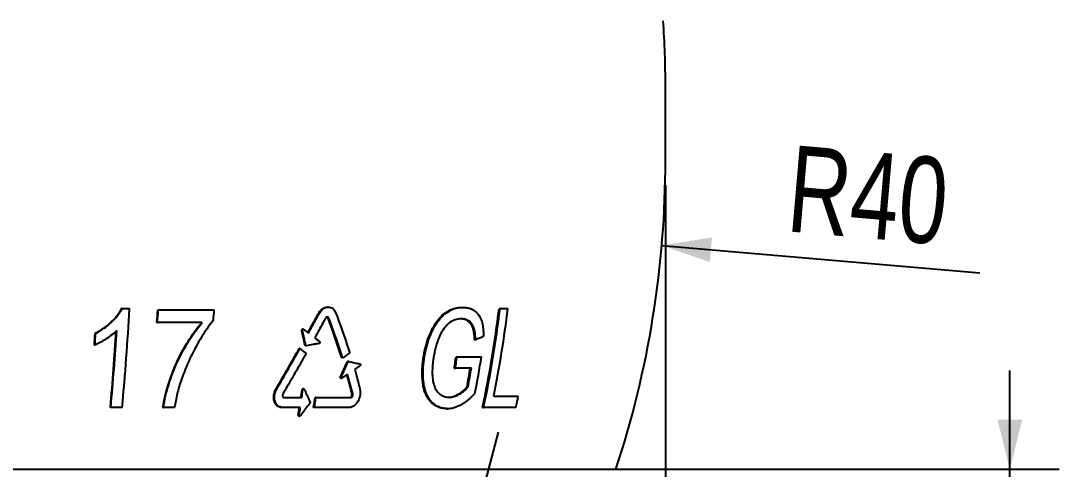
# Model space of a CAD drawing. Header units: millimetres. Extents: x 10 to 459, y 8 to 584.
# Drawn here: x 335.83 to 377.9, y 315.31 to 333.46 of the extents above; entities that cross this region are included whole.
import ezdxf

# ---------------------------------------------------------------- set-up
doc = ezdxf.new("R2010")
doc.units = ezdxf.units.MM
doc.layers.add('DIMENSIONS', color=2, linetype='Continuous')
doc.layers.add('OUTLINE', color=7, linetype='Continuous', lineweight=25)
doc.styles.add('SLDTEXTSTYLE0', font='TXT', dxfattribs={"width": 0.75})
doc.dimstyles.new('SLDDIMSTYLE0', dxfattribs={"dimtxt": 3.5, "dimasz": 2, "dimexe": 0, "dimexo": 0.0625, "dimgap": 0.875, "dimtad": 1, "dimrnd": 1e-09, "dimzin": 12, "dimdsep": 46, "dimtxsty": 'SLDTEXTSTYLE0', "dimsah": 1, "dimcen": 0.09, "dimadec": 0, "dimazin": 3, "dimtfac": 1, "dimtmove": 0, "dimatfit": 0, "dimfxl": 0, "dimfrac": 2, "dimtolj": 1, "dimtzin": 12, "dimarcsym": 0})
doc.dimstyles.new('SLDDIMSTYLE2', dxfattribs={"dimtxt": 3.5, "dimasz": 2, "dimexe": 0, "dimexo": 0.0625, "dimgap": 0.875, "dimtad": 1, "dimrnd": 1e-09, "dimzin": 12, "dimdsep": 46, "dimtxsty": 'SLDTEXTSTYLE0', "dimsah": 1, "dimcen": 0, "dimadec": 0, "dimazin": 3, "dimtfac": 1, "dimtofl": 0, "dimtmove": 0, "dimatfit": 3, "dimfxl": 0, "dimfrac": 2, "dimtolj": 1, "dimtzin": 12, "dimarcsym": 0})
doc.dimstyles.new('SLDDIMSTYLE7', dxfattribs={"dimtxt": 3.5, "dimasz": 2, "dimexe": 0, "dimexo": 0.0625, "dimgap": 0.875, "dimtad": 1, "dimrnd": 1e-09, "dimzin": 12, "dimdsep": 46, "dimtxsty": 'SLDTEXTSTYLE0', "dimsah": 1, "dimcen": 0.09, "dimadec": 0, "dimazin": 3, "dimtol": 1, "dimtp": 1.3, "dimtm": 1.3, "dimtfac": 1, "dimtofl": 0, "dimtmove": 0, "dimatfit": 3, "dimfxl": 0, "dimfrac": 2, "dimtolj": 1, "dimarcsym": 0})
doc.dimstyles.new('SLDDIMSTYLE9', dxfattribs={"dimtxt": 3.5, "dimasz": 2, "dimexe": 0, "dimexo": 0.0625, "dimgap": 0.875, "dimtad": 1, "dimrnd": 1e-09, "dimzin": 12, "dimdsep": 46, "dimtxsty": 'SLDTEXTSTYLE0', "dimsah": 1, "dimcen": 0, "dimadec": 0, "dimazin": 3, "dimtfac": 1, "dimtofl": 0, "dimtmove": 0, "dimatfit": 3, "dimfxl": 0, "dimfrac": 2, "dimtolj": 1, "dimtzin": 12, "dimarcsym": 0})

# ---------------------------------------------------------------- blocks, each defined once
blk = doc.blocks.new('_D')
at = {"layer": 'DIMENSIONS'}
for p, q in [((375.903, 315.305), (375.903, 319.305)), ((328.7, 315.305), (377.903, 315.305)), ((375.903, 311.805), (375.903, 315.305)), ((356.192, 311.805), (377.903, 311.805)), ((375.903, 311.805), (375.903, 289.839))]:
    blk.add_line(p, q, dxfattribs=at)
for points in [[(375.903, 315.305), (376.403, 317.305), (375.403, 317.305)], [(375.903, 311.805), (375.403, 309.805), (376.403, 309.805)]]:
    blk.add_solid(points, dxfattribs=at)
at = {"layer": 'DIMENSIONS', "char_height": 3.5, "attachment_point": 1, "rotation": 90, "style": 'SLDTEXTSTYLE0'}
for s, insert in [('Push', (371.392, 299.203)), ('3,5', (371.392, 291.426))]:
    blk.add_mtext(s, dxfattribs=dict(at, insert=insert))
blk = doc.blocks.new('_D_2')
at = {"layer": 'DIMENSIONS'}
for q in [(355.192, 316.805), (350.277, 298.462)]:
    blk.add_line((353.898, 311.976), q, dxfattribs=at)
blk.add_arc((355.192, 316.805), 5, 233.1986, 244.1797, dxfattribs=at)
blk.add_solid([(353.898, 311.976), (352.898, 310.173), (353.864, 309.914)], dxfattribs=at)
at = {"layer": 'DIMENSIONS', "char_height": 3.5, "attachment_point": 1, "rotation": 75, "style": 'SLDTEXTSTYLE0'}
for s, insert in [('5', (347.108, 303.884)), ('R', (346.375, 301.151))]:
    blk.add_mtext(s, dxfattribs=dict(at, insert=insert))
blk = doc.blocks.new('_D_9')
at = {"layer": 'DIMENSIONS'}
for p, q in [((293.45, 326.805), (293.45, 269.305)), ((361.95, 326.805), (361.95, 269.305)), ((361.95, 271.305), (293.45, 271.305))]:
    blk.add_line(p, q, dxfattribs=at)
for points in [[(293.45, 271.305), (295.45, 270.805), (295.45, 271.805)], [(361.95, 271.305), (359.95, 271.805), (359.95, 270.805)]]:
    blk.add_solid(points, dxfattribs=at)
at = {"layer": 'DIMENSIONS', "attachment_point": 1, "style": 'SLDTEXTSTYLE0'}
for s, insert, char_height in [('%%c', (315.932, 275.817), 3.5), ('68,5', (321.205, 275.817), 3.5), ('±1,30', (331.54, 274.806), 2.5)]:
    blk.add_mtext(s, dxfattribs=dict(at, insert=insert, char_height=char_height))
blk = doc.blocks.new('_D_16')
at = {"layer": 'DIMENSIONS'}
blk.add_line((361.802, 324.363), (374.692, 323.249), dxfattribs=at)
blk.add_solid([(361.802, 324.363), (363.751, 323.693), (363.837, 324.689)], dxfattribs=at)
at = {"layer": 'DIMENSIONS', "insert": (367.104, 328.429), "char_height": 3.5, "attachment_point": 1, "rotation": 355.0632, "style": 'SLDTEXTSTYLE0'}
blk.add_mtext('R40', dxfattribs=at)
blk = doc.blocks.new('_D_17')
at = {"layer": 'DIMENSIONS'}
blk.add_line((361.779, 334.497), (372.903, 335.528), dxfattribs=at)
blk.add_arc((321.95, 330.805), 40, 5.237, 8.1583, dxfattribs=at)
blk.add_solid([(361.779, 334.497), (363.817, 334.184), (363.725, 335.18)], dxfattribs=at)
at = {"layer": 'DIMENSIONS', "insert": (364.515, 339.277), "char_height": 3.5, "attachment_point": 1, "rotation": 5.2959, "style": 'SLDTEXTSTYLE0'}
blk.add_mtext('R40', dxfattribs=at)

msp = doc.modelspace()

# ---------------------------------------------------------------- linework, layer by layer
at = {"layer": 'OUTLINE'}
for p, q in [((361.95, 327.805), (361.95, 330.805)), ((348.292, 321.868), (348.26, 321.868)), ((353.705, 321.856), (353.744, 321.856)), ((339.941, 321.805), (339.922, 321.805)), ((339.941, 321.805), (340.243, 321.805)), ((341.383, 321.754), (341.403, 321.754)), ((341.403, 321.754), (343.671, 321.754)), ((348.315, 321.42), (348.284, 321.42)), ((355.209, 321.805), (355.251, 321.805)), ((355.251, 321.805), (355.57, 321.805)), ((341.35, 321.241), (341.37, 321.241)), ((343.186, 321.241), (341.37, 321.241)), ((338.865, 320.805), (338.848, 320.805)), ((347.246, 320.923), (347.216, 320.923)), ((347.279, 320.979), (347.25, 320.979)), ((338.836, 320.332), (338.819, 320.332)), ((347.142, 320.189), (347.113, 320.189)), ((347.38, 320.328), (347.35, 320.328)), ((347.411, 320.304), (347.381, 320.304)), ((354.219, 320.548), (354.259, 320.548)), ((348.878, 319.808), (348.845, 319.808)), ((352.14, 319.786), (352.177, 319.786)), ((353.469, 319.856), (353.508, 319.856)), ((353.508, 319.856), (354.498, 319.856)), ((349.087, 319.639), (349.054, 319.639)), ((349.111, 319.662), (349.078, 319.662)), ((349.107, 319.663), (349.089, 319.663)), ((349.122, 319.663), (349.113, 319.663)), ((353.394, 319.395), (353.434, 319.395)), ((354.088, 319.395), (353.434, 319.395)), ((348.819, 319.044), (348.786, 319.044)), ((348.804, 318.988), (348.837, 318.988)), ((347.261, 318.514), (347.231, 318.514)), ((347.299, 318.554), (347.268, 318.554)), ((353.913, 318.637), (353.954, 318.637)), ((346.501, 318.205), (347.217, 318.205)), ((347.79, 318.205), (347.759, 318.205)), ((347.79, 318.205), (349.202, 318.205)), ((354.993, 318.267), (355.989, 318.267)), ((339.482, 317.805), (339.463, 317.805)), ((339.941, 317.805), (339.482, 317.805)), ((341.593, 317.805), (341.614, 317.805)), ((342.06, 317.805), (341.614, 317.805)), ((346.444, 317.805), (346.415, 317.805)), ((347.158, 317.805), (346.444, 317.805)), ((347.729, 317.805), (347.697, 317.805)), ((349.136, 317.805), (347.729, 317.805)), ((353.087, 317.754), (353.127, 317.754)), ((354.544, 317.805), (354.586, 317.805)), ((355.89, 317.805), (354.586, 317.805)), ((347.11, 317.496), (347.08, 317.496)), ((347.104, 317.456), (347.135, 317.456))]:
    msp.add_line(p, q, dxfattribs=at)
for centre, radius, start, end in [((321.95, 330.805), 40, 0, 3.8049), ((321.95, 327.805), 40, 341.79, 0), ((237.938, 327.533), 102.465, 354.55244, 356.79567), ((245.86, 327.674), 95.707, 356.1461, 356.45374), ((245.992, 327.659), 95.594, 356.15069, 356.45869), ((261.272, 327.698), 82.613, 355.58503, 355.87369), ((307.433, 327.698), 48.138, 348.1402, 352.968), ((307.411, 327.699), 48.202, 348.1556, 352.9769), ((308.186, 327.712), 47.75, 348.5914, 352.8943), ((223.398, 327.607), 115.651, 356.3937, 356.62836), ((223.215, 327.61), 115.85, 356.3984, 356.63266), ((234.3, 327.478), 105.607, 354.74489, 356.43182), ((234.159, 327.479), 105.766, 354.75189, 356.44549), ((303.318, 327.69), 50.759, 350.5946, 351.1223), ((303.358, 327.679), 50.757, 350.6064, 351.1341), ((306.311, 327.66), 48.815, 349.0365, 350.8009), ((305.508, 327.64), 49.235, 349.4632, 350.3591), ((305.468, 327.643), 49.315, 349.4769, 350.3714), ((284.038, 327.403), 63.815, 351.71337, 351.99343), ((283.688, 327.445), 64.198, 351.7247, 352.00309), ((286.085, 327.45), 62.363, 351.10281, 351.4746), ((286.267, 327.415), 62.208, 351.11382, 351.48653), ((311.045, 327.673), 45.918, 347.5907, 348.1797), ((283.71, 327.452), 64.146, 351.07176, 351.35084), ((283.637, 327.454), 64.25, 351.0838, 351.36243)]:
    msp.add_arc(centre, radius, start, end, dxfattribs=at)
for points, knots in [([(347.897, 321.614), (347.911, 321.638), (347.939, 321.686), (347.991, 321.747), (348.05, 321.797), (348.113, 321.836), (348.179, 321.859), (348.229, 321.869), (348.256, 321.867), (348.26, 321.867)], [0, 0, 0, 0, 0.161568, 0.323006, 0.484833, 0.64665, 0.806141, 0.965681, 1, 1, 1, 1]), ([(347.927, 321.614), (347.968, 321.689), (348.022, 321.753), (348.146, 321.841), (348.216, 321.866), (348.354, 321.869), (348.42, 321.847), (348.53, 321.763), (348.573, 321.7), (348.601, 321.627)], [0, 0, 0, 0, 0.25, 0.25, 0.5, 0.5, 0.75, 0.75, 1, 1, 1, 1]), ([(352.14, 319.786), (352.162, 319.919), (352.186, 320.051), (352.249, 320.311), (352.287, 320.439), (352.376, 320.692), (352.427, 320.817), (352.541, 321.055), (352.605, 321.167), (352.75, 321.371), (352.828, 321.461), (352.994, 321.611), (353.083, 321.673), (353.26, 321.768), (353.349, 321.802), (353.529, 321.846), (353.618, 321.854), (353.705, 321.856)], [0, 0, 0, 0, 0.125, 0.125, 0.25, 0.25, 0.375, 0.375, 0.5, 0.5, 0.625, 0.625, 0.75, 0.75, 0.875, 0.875, 1, 1, 1, 1]), ([(352.177, 319.786), (352.199, 319.919), (352.223, 320.051), (352.287, 320.311), (352.324, 320.44), (352.413, 320.692), (352.465, 320.818), (352.579, 321.055), (352.643, 321.168), (352.788, 321.372), (352.866, 321.461), (353.032, 321.611), (353.121, 321.673), (353.299, 321.768), (353.388, 321.802), (353.568, 321.847), (353.657, 321.854), (353.744, 321.856)], [0, 0, 0, 0, 0.125, 0.125, 0.25, 0.25, 0.375, 0.375, 0.5, 0.5, 0.625, 0.625, 0.75, 0.75, 0.875, 0.875, 1, 1, 1, 1]), ([(353.744, 321.856), (353.802, 321.854), (353.86, 321.852), (353.971, 321.832), (354.025, 321.815), (354.182, 321.748), (354.28, 321.677), (354.402, 321.527), (354.438, 321.467), (354.496, 321.334), (354.519, 321.261), (354.553, 321.103), (354.565, 321.021), (354.581, 320.852), (354.583, 320.765), (354.585, 320.678)], [0, 0, 0, 0, 0.125, 0.125, 0.25, 0.25, 0.5, 0.5, 0.625, 0.625, 0.75, 0.75, 0.875, 0.875, 1, 1, 1, 1]), ([(338.848, 320.805), (338.925, 320.847), (339.08, 320.932), (339.289, 321.079), (339.476, 321.237), (339.643, 321.404), (339.772, 321.558), (339.863, 321.696), (339.902, 321.769), (339.922, 321.805)], [0, 0, 0, 0, 0.179173, 0.359526, 0.515317, 0.672286, 0.834509, 0.917217, 1, 1, 1, 1]), ([(338.865, 320.805), (338.942, 320.847), (339.098, 320.932), (339.306, 321.079), (339.494, 321.237), (339.661, 321.404), (339.79, 321.558), (339.881, 321.696), (339.921, 321.769), (339.941, 321.805)], [0, 0, 0, 0, 0.179371, 0.359905, 0.51561, 0.672493, 0.834621, 0.917259, 1, 1, 1, 1]), ([(347.473, 320.838), (347.543, 320.964), (347.649, 321.157), (347.79, 321.416), (347.861, 321.548), (347.897, 321.614)], [0, 0, 0, 0, 0.489581, 0.744784, 1, 1, 1, 1]), ([(347.494, 320.821), (347.567, 320.953), (347.64, 321.086), (347.712, 321.218), (347.748, 321.284), (347.784, 321.35), (347.82, 321.416), (347.855, 321.482), (347.891, 321.548), (347.927, 321.614)], [0, 0, 0, 0, 0.0004580523, 0.0004580523, 0.0004580523, 0.0006871061, 0.0006871061, 0.0006871061, 0.0009161683, 0.0009161683, 0.0009161683, 0.0009161683]), ([(348.181, 321.418), (348.146, 321.352), (348.11, 321.285), (348.074, 321.219), (348.02, 321.12), (347.966, 321.021), (347.912, 320.922), (347.858, 320.823), (347.803, 320.724), (347.749, 320.625)], [0.0000000096, 0.0000000096, 0.0000000096, 0.0000000096, 0.0002291198, 0.0002291198, 0.0002291198, 0.0005728289, 0.0005728289, 0.0005728289, 0.0009165668, 0.0009165668, 0.0009165668, 0.0009165668]), ([(348.315, 321.42), (348.311, 321.43), (348.305, 321.439), (348.299, 321.447), (348.292, 321.454), (348.284, 321.46), (348.275, 321.464), (348.267, 321.467), (348.259, 321.468), (348.25, 321.468), (348.242, 321.467), (348.233, 321.465), (348.225, 321.461), (348.217, 321.457), (348.209, 321.452), (348.202, 321.445), (348.195, 321.438), (348.189, 321.43), (348.183, 321.421), (348.183, 321.42), (348.182, 321.419), (348.181, 321.418)], [0, 0, 0, 0, 0.000035846, 0.000035846, 0.000035846, 0.0000719573, 0.0000719573, 0.0000719573, 0.0001041789, 0.0001041789, 0.0001041789, 0.0001353844, 0.0001353844, 0.0001353844, 0.0001666568, 0.0001666568, 0.0001666568, 0.0001989505, 0.0001989505, 0.0001989505, 0.0002028098, 0.0002028098, 0.0002028098, 0.0002028098]), ([(348.284, 321.42), (348.279, 321.429), (348.269, 321.448), (348.252, 321.463), (348.24, 321.464), (348.238, 321.465)], [0, 0, 0, 0, 0.449991, 0.902032, 1, 1, 1, 1]), ([(348.601, 321.627), (348.65, 321.492), (348.699, 321.358), (348.748, 321.223), (348.82, 321.022), (348.891, 320.82), (348.96, 320.619), (349.029, 320.417), (349.096, 320.216), (349.162, 320.015)], [0, 0, 0, 0, 0.000473443, 0.000473443, 0.000473443, 0.001183871, 0.001183871, 0.001183871, 0.001894557, 0.001894557, 0.001894557, 0.001894557]), ([(341.593, 317.805), (341.635, 318.119), (341.712, 318.425), (341.856, 318.88), (341.906, 319.031), (342.02, 319.331), (342.083, 319.48), (342.283, 319.917), (342.435, 320.197), (342.77, 320.739), (342.957, 321), (343.163, 321.241)], [0, 0, 0, 0, 0.25, 0.25, 0.375, 0.375, 0.5, 0.5, 0.75, 0.75, 1, 1, 1, 1]), ([(341.614, 317.805), (341.657, 318.119), (341.734, 318.425), (341.877, 318.88), (341.928, 319.031), (342.042, 319.331), (342.105, 319.48), (342.305, 319.918), (342.458, 320.198), (342.793, 320.74), (342.98, 321.001), (343.186, 321.241)], [0, 0, 0, 0, 0.25, 0.25, 0.375, 0.375, 0.5, 0.5, 0.75, 0.75, 1, 1, 1, 1]), ([(343.64, 321.339), (343.567, 321.25), (343.496, 321.159), (343.362, 320.972), (343.298, 320.876), (343.111, 320.582), (342.995, 320.38), (342.775, 319.969), (342.674, 319.758), (342.534, 319.438), (342.489, 319.33), (342.406, 319.112), (342.368, 319.002), (342.329, 318.892)], [0, 0, 0, 0, 0.125, 0.125, 0.25, 0.25, 0.5, 0.5, 0.75, 0.75, 0.875, 0.875, 1, 1, 1, 1]), ([(353.682, 321.395), (353.597, 321.392), (353.512, 321.383), (353.34, 321.325), (353.252, 321.274), (353.086, 321.139), (353.008, 321.049), (352.907, 320.894), (352.876, 320.84), (352.816, 320.726), (352.79, 320.665), (352.764, 320.605)], [0, 0, 0, 0, 0.25, 0.25, 0.5, 0.5, 0.75, 0.75, 0.875, 0.875, 1, 1, 1, 1]), ([(354.219, 320.548), (354.216, 320.618), (354.208, 320.758), (354.181, 320.935), (354.137, 321.071), (354.086, 321.169), (354.021, 321.247), (353.943, 321.311), (353.852, 321.36), (353.757, 321.388), (353.692, 321.392), (353.664, 321.393)], [0, 0, 0, 0, 0.149971, 0.299344, 0.395432, 0.491433, 0.586914, 0.682545, 0.796241, 0.909913, 1, 1, 1, 1]), ([(354.259, 320.548), (354.254, 320.668), (354.247, 320.787), (354.214, 320.953), (354.2, 321.007), (354.162, 321.103), (354.138, 321.146), (354.056, 321.258), (353.989, 321.31), (353.88, 321.362), (353.842, 321.375), (353.764, 321.391), (353.723, 321.393), (353.682, 321.395)], [0, 0, 0, 0, 0.25, 0.25, 0.375, 0.375, 0.5, 0.5, 0.75, 0.75, 0.875, 0.875, 1, 1, 1, 1]), ([(339.721, 320.922), (339.65, 320.856), (339.508, 320.723), (339.279, 320.57), (339.058, 320.434), (338.91, 320.366), (338.836, 320.332)], [0, 0, 0, 0, 0.27043, 0.540783, 0.769632, 1, 1, 1, 1]), ([(347.216, 320.923), (347.216, 320.928), (347.215, 320.937), (347.218, 320.951), (347.224, 320.964), (347.233, 320.973), (347.242, 320.978), (347.248, 320.978), (347.25, 320.978)], [0, 0, 0, 0, 0.212053, 0.378377, 0.545565, 0.750313, 0.903408, 1, 1, 1, 1]), ([(347.35, 320.328), (347.329, 320.427), (347.296, 320.576), (347.251, 320.774), (347.228, 320.873), (347.216, 320.923)], [0, 0, 0, 0, 0.50001, 0.749991, 1, 1, 1, 1]), ([(347.246, 320.923), (347.245, 320.928), (347.244, 320.937), (347.247, 320.951), (347.254, 320.963), (347.263, 320.973), (347.273, 320.978), (347.284, 320.979), (347.291, 320.976), (347.295, 320.974), (347.296, 320.973)], [0, 0, 0, 0, 0.163939, 0.292505, 0.421456, 0.579782, 0.698533, 0.817569, 0.967909, 1, 1, 1, 1]), ([(347.38, 320.328), (347.358, 320.427), (347.325, 320.576), (347.28, 320.774), (347.257, 320.873), (347.246, 320.923)], [0, 0, 0, 0, 0.500009, 0.74999, 1, 1, 1, 1]), ([(347.296, 320.973), (347.313, 320.96), (347.33, 320.948), (347.346, 320.935), (347.363, 320.922), (347.38, 320.909), (347.397, 320.897), (347.429, 320.871), (347.462, 320.846), (347.494, 320.821)], [0, 0, 0, 0, 0.0000771956, 0.0000771956, 0.0000771956, 0.0001543912, 0.0001543912, 0.0001543912, 0.0003053196, 0.0003053196, 0.0003053196, 0.0003053196]), ([(347.749, 320.625), (347.765, 320.612), (347.781, 320.599), (347.798, 320.586), (347.814, 320.574), (347.831, 320.561), (347.847, 320.548), (347.879, 320.523), (347.911, 320.498), (347.942, 320.473)], [0, 0, 0, 0, 0.0000771956, 0.0000771956, 0.0000771956, 0.0001543912, 0.0001543912, 0.0001543912, 0.0003050209, 0.0003050209, 0.0003050209, 0.0003050209]), ([(352.764, 320.605), (352.74, 320.541), (352.716, 320.476), (352.672, 320.345), (352.653, 320.279), (352.618, 320.145), (352.602, 320.077), (352.575, 319.942), (352.564, 319.875), (352.552, 319.807)], [0, 0, 0, 0, 0.25, 0.25, 0.5, 0.5, 0.75, 0.75, 1, 1, 1, 1]), ([(354.585, 320.678), (354.558, 320.667), (354.503, 320.645), (354.394, 320.601), (354.313, 320.569), (354.259, 320.548)], [0, 0, 0, 0, 0.254845, 0.509686, 1, 1, 1, 1]), ([(347.142, 320.189), (347.164, 320.172), (347.185, 320.155), (347.207, 320.139), (347.228, 320.122), (347.25, 320.106), (347.271, 320.089), (347.313, 320.057), (347.354, 320.024), (347.396, 319.992)], [0, 0, 0, 0, 0.0001000011, 0.0001000011, 0.0001000011, 0.0002000022, 0.0002000022, 0.0002000022, 0.0003945932, 0.0003945932, 0.0003945932, 0.0003945932]), ([(347.381, 320.304), (347.377, 320.304), (347.369, 320.304), (347.359, 320.309), (347.353, 320.318), (347.351, 320.324), (347.35, 320.328)], [0, 0, 0, 0, 0.3270569, 0.5515796, 0.7760922, 1, 1, 1, 1]), ([(347.411, 320.304), (347.407, 320.304), (347.399, 320.304), (347.389, 320.309), (347.383, 320.318), (347.381, 320.324), (347.38, 320.328)], [0, 0, 0, 0, 0.3266976, 0.5515125, 0.7761944, 1, 1, 1, 1]), ([(347.923, 320.399), (347.88, 320.391), (347.793, 320.374), (347.623, 320.343), (347.495, 320.319), (347.411, 320.304)], [0, 0, 0, 0, 0.255576, 0.511162, 1, 1, 1, 1]), ([(347.942, 320.473), (347.946, 320.47), (347.949, 320.466), (347.951, 320.461), (347.953, 320.458), (347.954, 320.454), (347.955, 320.45), (347.955, 320.446), (347.955, 320.442), (347.954, 320.438), (347.954, 320.433), (347.952, 320.427), (347.95, 320.422), (347.949, 320.418), (347.947, 320.415), (347.944, 320.412), (347.942, 320.409), (347.939, 320.406), (347.936, 320.404), (347.932, 320.401), (347.928, 320.4), (347.923, 320.399)], [0, 0, 0, 0, 0.00001716277, 0.00001716277, 0.00001716277, 0.00002978621, 0.00002978621, 0.00002978621, 0.00004240623, 0.00004240623, 0.00004240623, 0.00005897311, 0.00005897311, 0.00005897311, 0.00007099965, 0.00007099965, 0.00007099965, 0.00008304843, 0.00008304843, 0.00008304843, 0.00009890182, 0.00009890182, 0.00009890182, 0.00009890182]), ([(347.396, 319.992), (347.319, 319.855), (347.241, 319.718), (347.164, 319.582), (347.047, 319.376), (346.929, 319.171), (346.811, 318.967), (346.693, 318.762), (346.573, 318.557), (346.453, 318.352)], [0, 0, 0, 0, 0.000475883, 0.000475883, 0.000475883, 0.001189978, 0.001189978, 0.001189978, 0.001904339, 0.001904339, 0.001904339, 0.001904339]), ([(349.162, 320.015), (349.138, 319.997), (349.114, 319.98), (349.09, 319.962), (349.066, 319.945), (349.042, 319.927), (349.018, 319.91), (348.971, 319.876), (348.924, 319.842), (348.878, 319.808)], [0, 0, 0, 0, 0.000100001, 0.000100001, 0.000100001, 0.000200002, 0.000200002, 0.000200002, 0.0003948336, 0.0003948336, 0.0003948336, 0.0003948336]), ([(353.087, 317.754), (353.027, 317.758), (352.908, 317.767), (352.737, 317.818), (352.594, 317.896), (352.478, 317.992), (352.385, 318.093), (352.303, 318.212), (352.235, 318.35), (352.181, 318.504), (352.137, 318.684), (352.107, 318.891), (352.093, 319.123), (352.095, 319.352), (352.112, 319.574), (352.131, 319.715), (352.14, 319.786)], [0, 0, 0, 0, 0.087874, 0.175982, 0.263609, 0.324983, 0.386508, 0.447807, 0.509342, 0.571107, 0.632695, 0.710213, 0.78801, 0.865625, 0.932783, 1, 1, 1, 1]), ([(353.127, 317.754), (353.067, 317.758), (352.947, 317.767), (352.776, 317.819), (352.632, 317.896), (352.516, 317.992), (352.423, 318.094), (352.341, 318.213), (352.273, 318.351), (352.218, 318.505), (352.174, 318.685), (352.144, 318.892), (352.13, 319.125), (352.133, 319.354), (352.15, 319.575), (352.168, 319.715), (352.177, 319.786)], [0, 0, 0, 0, 0.088127, 0.176488, 0.264368, 0.325754, 0.387294, 0.448606, 0.510156, 0.571933, 0.633538, 0.710966, 0.788684, 0.866214, 0.93308, 1, 1, 1, 1]), ([(352.552, 319.807), (352.523, 319.609), (352.504, 319.414), (352.504, 319.032), (352.526, 318.847), (352.608, 318.612), (352.642, 318.542), (352.726, 318.423), (352.776, 318.375), (352.882, 318.297), (352.938, 318.266), (353.06, 318.225), (353.123, 318.219), (353.188, 318.215)], [0, 0, 0, 0, 0.25, 0.25, 0.5, 0.5, 0.625, 0.625, 0.75, 0.75, 0.875, 0.875, 1, 1, 1, 1]), ([(348.786, 319.044), (348.831, 319.143), (348.899, 319.292), (348.988, 319.49), (349.032, 319.589), (349.054, 319.639)], [0, 0, 0, 0, 0.499968, 0.749981, 1, 1, 1, 1]), ([(348.819, 319.044), (348.864, 319.143), (348.931, 319.292), (349.02, 319.49), (349.065, 319.589), (349.087, 319.639)], [0, 0, 0, 0, 0.499966, 0.74998, 1, 1, 1, 1]), ([(349.054, 319.639), (349.057, 319.644), (349.062, 319.652), (349.071, 319.66), (349.08, 319.664), (349.086, 319.663), (349.089, 319.663)], [0, 0, 0, 0, 0.316946, 0.542883, 0.769885, 1, 1, 1, 1]), ([(349.087, 319.639), (349.09, 319.644), (349.094, 319.652), (349.104, 319.66), (349.113, 319.664), (349.119, 319.663), (349.122, 319.663)], [0, 0, 0, 0, 0.316277, 0.542681, 0.769911, 1, 1, 1, 1]), ([(349.122, 319.663), (349.162, 319.655), (349.241, 319.639), (349.395, 319.607), (349.508, 319.584), (349.582, 319.568)], [0, 0, 0, 0, 0.256647, 0.513297, 1, 1, 1, 1]), ([(349.582, 319.494), (349.564, 319.481), (349.545, 319.468), (349.527, 319.455), (349.508, 319.442), (349.49, 319.43), (349.471, 319.417), (349.435, 319.392), (349.399, 319.367), (349.363, 319.342)], [0, 0, 0, 0, 0.0000771956, 0.0000771956, 0.0000771956, 0.0001543912, 0.0001543912, 0.0001543912, 0.0003039554, 0.0003039554, 0.0003039554, 0.0003039554]), ([(349.363, 319.342), (349.381, 319.276), (349.399, 319.21), (349.417, 319.144), (349.444, 319.044), (349.471, 318.945), (349.497, 318.846), (349.523, 318.747), (349.548, 318.648), (349.573, 318.549)], [0, 0, 0, 0, 0.0002303538, 0.0002303538, 0.0002303538, 0.0005759154, 0.0005759154, 0.0005759154, 0.0009214981, 0.0009214981, 0.0009214981, 0.0009214981]), ([(349.582, 319.568), (349.586, 319.566), (349.593, 319.564), (349.6, 319.554), (349.603, 319.542), (349.603, 319.528), (349.599, 319.515), (349.592, 319.503), (349.586, 319.497), (349.582, 319.494)], [0, 0, 0, 0, 0.174094, 0.29664, 0.419329, 0.588343, 0.715533, 0.842942, 1, 1, 1, 1]), ([(342.329, 318.892), (342.299, 318.803), (342.27, 318.714), (342.217, 318.534), (342.193, 318.443), (342.127, 318.17), (342.092, 317.988), (342.06, 317.805)], [0, 0, 0, 0, 0.25, 0.25, 0.5, 0.5, 1, 1, 1, 1]), ([(348.804, 318.989), (348.803, 318.989), (348.799, 318.989), (348.792, 318.993), (348.785, 319.002), (348.781, 319.014), (348.781, 319.029), (348.785, 319.038), (348.786, 319.044)], [0, 0, 0, 0, 0.067962, 0.214409, 0.407984, 0.605137, 0.777045, 1, 1, 1, 1]), ([(348.854, 318.994), (348.85, 318.991), (348.846, 318.989), (348.842, 318.989), (348.839, 318.988), (348.836, 318.988), (348.833, 318.989), (348.83, 318.99), (348.828, 318.991), (348.825, 318.993), (348.823, 318.995), (348.82, 318.998), (348.818, 319.002), (348.816, 319.006), (348.815, 319.01), (348.814, 319.015), (348.814, 319.019), (348.814, 319.023), (348.814, 319.027), (348.815, 319.033), (348.817, 319.039), (348.819, 319.044)], [0, 0, 0, 0, 0.00001615463, 0.00001615463, 0.00001615463, 0.00002730779, 0.00002730779, 0.00002730779, 0.00003849086, 0.00003849086, 0.00003849086, 0.00005329963, 0.00005329963, 0.00005329963, 0.00006844692, 0.00006844692, 0.00006844692, 0.00008154786, 0.00008154786, 0.00008154786, 0.0000985107, 0.0000985107, 0.0000985107, 0.0000985107]), ([(349.077, 319.145), (349.058, 319.132), (349.039, 319.12), (349.02, 319.107), (349.001, 319.094), (348.983, 319.081), (348.964, 319.068), (348.927, 319.043), (348.891, 319.018), (348.854, 318.994)], [0, 0, 0, 0, 0.0000771956, 0.0000771956, 0.0000771956, 0.0001543912, 0.0001543912, 0.0001543912, 0.0003035979, 0.0003035979, 0.0003035979, 0.0003035979]), ([(349.255, 318.352), (349.221, 318.484), (349.17, 318.683), (349.1, 318.941), (349.066, 319.067), (349.049, 319.126)], [0, 0, 0, 0, 0.512147, 0.768267, 1, 1, 1, 1]), ([(349.288, 318.352), (349.255, 318.484), (349.22, 318.616), (349.185, 318.749), (349.167, 318.815), (349.149, 318.881), (349.131, 318.947), (349.113, 319.013), (349.095, 319.079), (349.077, 319.145)], [0, 0, 0, 0, 0.0004609909, 0.0004609909, 0.0004609909, 0.0006915156, 0.0006915156, 0.0006915156, 0.0009220493, 0.0009220493, 0.0009220493, 0.0009220493]), ([(346.415, 317.805), (346.343, 317.806), (346.276, 317.831), (346.168, 317.922), (346.128, 317.987), (346.082, 318.137), (346.077, 318.221), (346.1, 318.39), (346.129, 318.474), (346.173, 318.549)], [0, 0, 0, 0, 0.25, 0.25, 0.5, 0.5, 0.75, 0.75, 1, 1, 1, 1]), ([(346.444, 317.805), (346.372, 317.806), (346.305, 317.831), (346.197, 317.922), (346.157, 317.987), (346.111, 318.137), (346.106, 318.221), (346.129, 318.39), (346.158, 318.474), (346.202, 318.549)], [0, 0, 0, 0, 0.25, 0.25, 0.5, 0.5, 0.75, 0.75, 1, 1, 1, 1]), ([(347.231, 318.514), (347.233, 318.52), (347.235, 318.531), (347.244, 318.543), (347.253, 318.55), (347.261, 318.554), (347.266, 318.554), (347.268, 318.554)], [0, 0, 0, 0, 0.3198962, 0.5126832, 0.7056675, 0.9003511, 1, 1, 1, 1]), ([(347.261, 318.514), (347.263, 318.52), (347.265, 318.527), (347.268, 318.533), (347.27, 318.536), (347.272, 318.54), (347.274, 318.543), (347.277, 318.545), (347.28, 318.548), (347.283, 318.55), (347.287, 318.551), (347.29, 318.553), (347.293, 318.554), (347.296, 318.554), (347.299, 318.554), (347.302, 318.554), (347.305, 318.553), (347.308, 318.552), (347.31, 318.551), (347.314, 318.548), (347.316, 318.545), (347.318, 318.542), (347.319, 318.541), (347.32, 318.54), (347.321, 318.539)], [0, 0, 0, 0, 0.00002001738, 0.00002001738, 0.00002001738, 0.00003201122, 0.00003201122, 0.00003201122, 0.00004402477, 0.00004402477, 0.00004402477, 0.00005610559, 0.00005610559, 0.00005610559, 0.00006719239, 0.00006719239, 0.00006719239, 0.00007831707, 0.00007831707, 0.00007831707, 0.0000926246, 0.0000926246, 0.0000926246, 0.00009743009, 0.00009743009, 0.00009743009, 0.00009743009]), ([(347.321, 318.539), (347.34, 318.496), (347.36, 318.454), (347.38, 318.411), (347.409, 318.348), (347.438, 318.284), (347.467, 318.22), (347.496, 318.157), (347.525, 318.093), (347.553, 318.03)], [0, 0, 0, 0, 0.0001620679, 0.0001620679, 0.0001620679, 0.0004051814, 0.0004051814, 0.0004051814, 0.0006483062, 0.0006483062, 0.0006483062, 0.0006483062]), ([(349.573, 318.549), (349.592, 318.474), (349.595, 318.39), (349.568, 318.221), (349.539, 318.137), (349.454, 317.987), (349.398, 317.922), (349.273, 317.831), (349.203, 317.806), (349.136, 317.805)], [0, 0, 0, 0, 0.25, 0.25, 0.5, 0.5, 0.75, 0.75, 1, 1, 1, 1]), ([(353.169, 318.217), (353.193, 318.219), (353.248, 318.222), (353.337, 318.24), (353.434, 318.276), (353.565, 318.342), (353.695, 318.43), (353.822, 318.536), (353.883, 318.603), (353.913, 318.637)], [0, 0, 0, 0, 0.096268, 0.219831, 0.34747, 0.475179, 0.733543, 0.865877, 1, 1, 1, 1]), ([(353.188, 318.215), (353.219, 318.217), (353.281, 318.221), (353.377, 318.24), (353.475, 318.277), (353.606, 318.343), (353.736, 318.431), (353.863, 318.536), (353.923, 318.603), (353.954, 318.637)], [0, 0, 0, 0, 0.120689, 0.241203, 0.3657, 0.490262, 0.741217, 0.869755, 1, 1, 1, 1]), ([(346.453, 318.352), (346.447, 318.341), (346.442, 318.329), (346.439, 318.316), (346.436, 318.304), (346.435, 318.291), (346.436, 318.279), (346.437, 318.267), (346.439, 318.256), (346.443, 318.246), (346.447, 318.237), (346.453, 318.229), (346.46, 318.222), (346.466, 318.216), (346.474, 318.211), (346.482, 318.209), (346.488, 318.206), (346.495, 318.205), (346.501, 318.205)], [0, 0, 0, 0, 0.0000387176, 0.0000387176, 0.0000387176, 0.0000775842, 0.0000775842, 0.0000775842, 0.0001139836, 0.0001139836, 0.0001139836, 0.0001487507, 0.0001487507, 0.0001487507, 0.000181357, 0.000181357, 0.000181357, 0.0002051877, 0.0002051877, 0.0002051877, 0.0002051877]), ([(349.168, 318.205), (349.177, 318.205), (349.186, 318.208), (349.194, 318.211), (349.202, 318.215), (349.21, 318.221), (349.218, 318.228), (349.225, 318.234), (349.232, 318.243), (349.237, 318.252), (349.243, 318.261), (349.247, 318.271), (349.251, 318.281), (349.254, 318.292), (349.257, 318.304), (349.258, 318.315), (349.259, 318.328), (349.258, 318.341), (349.255, 318.352)], [0, 0, 0, 0, 0.0000326424, 0.0000326424, 0.0000326424, 0.0000653417, 0.0000653417, 0.0000653417, 0.000097309, 0.000097309, 0.000097309, 0.0001299557, 0.0001299557, 0.0001299557, 0.0001647168, 0.0001647168, 0.0001647168, 0.0002052593, 0.0002052593, 0.0002052593, 0.0002052593]), ([(349.202, 318.205), (349.21, 318.205), (349.219, 318.208), (349.227, 318.211), (349.236, 318.215), (349.244, 318.221), (349.251, 318.228), (349.259, 318.234), (349.265, 318.243), (349.271, 318.252), (349.276, 318.261), (349.281, 318.271), (349.284, 318.281), (349.288, 318.292), (349.29, 318.304), (349.291, 318.315), (349.292, 318.328), (349.291, 318.341), (349.288, 318.352)], [0, 0, 0, 0, 0.0000327325, 0.0000327325, 0.0000327325, 0.0000655236, 0.0000655236, 0.0000655236, 0.0000975528, 0.0000975528, 0.0000975528, 0.0001302176, 0.0001302176, 0.0001302176, 0.0001649518, 0.0001649518, 0.0001649518, 0.000205366, 0.000205366, 0.000205366, 0.000205366]), ([(354.235, 318.376), (354.179, 318.318), (354.066, 318.201), (353.906, 318.065), (353.759, 317.961), (353.627, 317.883), (353.492, 317.822), (353.362, 317.781), (353.24, 317.758), (353.165, 317.755), (353.127, 317.754)], [0, 0, 0, 0, 0.163618, 0.328216, 0.444119, 0.559997, 0.67936, 0.798716, 0.899016, 1, 1, 1, 1]), ([(347.546, 317.981), (347.514, 317.938), (347.434, 317.832), (347.306, 317.663), (347.21, 317.535), (347.162, 317.472)], [0, 0, 0, 0, 0.250018, 0.625004, 1, 1, 1, 1]), ([(347.553, 318.03), (347.555, 318.025), (347.556, 318.02), (347.557, 318.014), (347.557, 318.01), (347.557, 318.005), (347.556, 318.001), (347.555, 317.997), (347.553, 317.993), (347.551, 317.989), (347.549, 317.986), (347.548, 317.983), (347.546, 317.981)], [0, 0, 0, 0, 0.00001760342, 0.00001760342, 0.00001760342, 0.00003095647, 0.00003095647, 0.00003095647, 0.00004432648, 0.00004432648, 0.00004432648, 0.00005378099, 0.00005378099, 0.00005378099, 0.00005378099]), ([(347.104, 317.457), (347.103, 317.456), (347.099, 317.456), (347.092, 317.46), (347.084, 317.467), (347.079, 317.479), (347.079, 317.489), (347.079, 317.495), (347.08, 317.496)], [0, 0, 0, 0, 0.046181, 0.261052, 0.48083, 0.680429, 0.946055, 1, 1, 1, 1]), ([(347.162, 317.472), (347.158, 317.468), (347.154, 317.464), (347.15, 317.461), (347.148, 317.459), (347.144, 317.458), (347.141, 317.457), (347.138, 317.456), (347.135, 317.456), (347.132, 317.456), (347.129, 317.457), (347.126, 317.458), (347.123, 317.46), (347.119, 317.462), (347.117, 317.464), (347.115, 317.468), (347.113, 317.47), (347.111, 317.474), (347.111, 317.478), (347.11, 317.483), (347.109, 317.488), (347.11, 317.493), (347.11, 317.494), (347.11, 317.495), (347.11, 317.496)], [0, 0, 0, 0, 0.00001606521, 0.00001606521, 0.00001606521, 0.00002708738, 0.00002708738, 0.00002708738, 0.00003817712, 0.00003817712, 0.00003817712, 0.00005166917, 0.00005166917, 0.00005166917, 0.00006552063, 0.00006552063, 0.00006552063, 0.00007802239, 0.00007802239, 0.00007802239, 0.00009469117, 0.00009469117, 0.00009469117, 0.00009795046, 0.00009795046, 0.00009795046, 0.00009795046])]:
    msp.add_open_spline(points, degree=3, knots=knots, dxfattribs=at)
for points in [[(348.845, 319.808), (348.671, 320.344), (348.483, 320.882), (348.284, 321.42)], [(348.878, 319.808), (348.702, 320.344), (348.515, 320.882), (348.315, 321.42)], [(346.173, 318.549), (346.492, 319.094), (346.805, 319.641), (347.113, 320.189)], [(346.202, 318.549), (346.521, 319.094), (346.835, 319.641), (347.142, 320.189)]]:
    msp.add_open_spline(points, degree=3, dxfattribs=at)

# ---------------------------------------------------------------- dimensions: what is measured, and where the dimension line sits
at = {"layer": 'DIMENSIONS'}
for center, mpoint, dimstyle, picture, middle in [((321.95, 330.805), (361.779, 334.497), 'SLDDIMSTYLE9', '_D_17', (368.998, 335.166)), ((321.95, 327.805), (361.802, 324.363), 'SLDDIMSTYLE9', '_D_16', (370.782, 323.587)), ((355.192, 316.805), (353.898, 311.976), 'SLDDIMSTYLE2', '_D_2', (351.324, 302.367))]:
    dim = msp.add_radius_dim(center=center, mpoint=mpoint, dimstyle=dimstyle, dxfattribs=at)
    dim.commit()
    dim.dimension.update_dxf_attribs({"geometry": picture, "text_midpoint": middle, "dimtype": 164})
dim = msp.add_linear_dim(base=(293.45, 271.305), p1=(361.95, 327.805), p2=(293.45, 327.805), text='%%c<>', dimstyle='SLDDIMSTYLE7', dxfattribs=at)
dim.commit()
dim.dimension.update_dxf_attribs({"geometry": '_D_9', "text_midpoint": (327.7, 271.305), "dimtype": 160})
dim = msp.add_linear_dim(base=(375.903, 315.305), p1=(355.192, 311.805), p2=(327.7, 315.305), angle=90, text='<> Push', dimstyle='SLDDIMSTYLE0', dxfattribs=at)
dim.commit()
dim.dimension.update_dxf_attribs({"geometry": '_D', "text_midpoint": (375.903, 300.432), "dimtype": 160})

doc.saveas('drawing.dxf')
